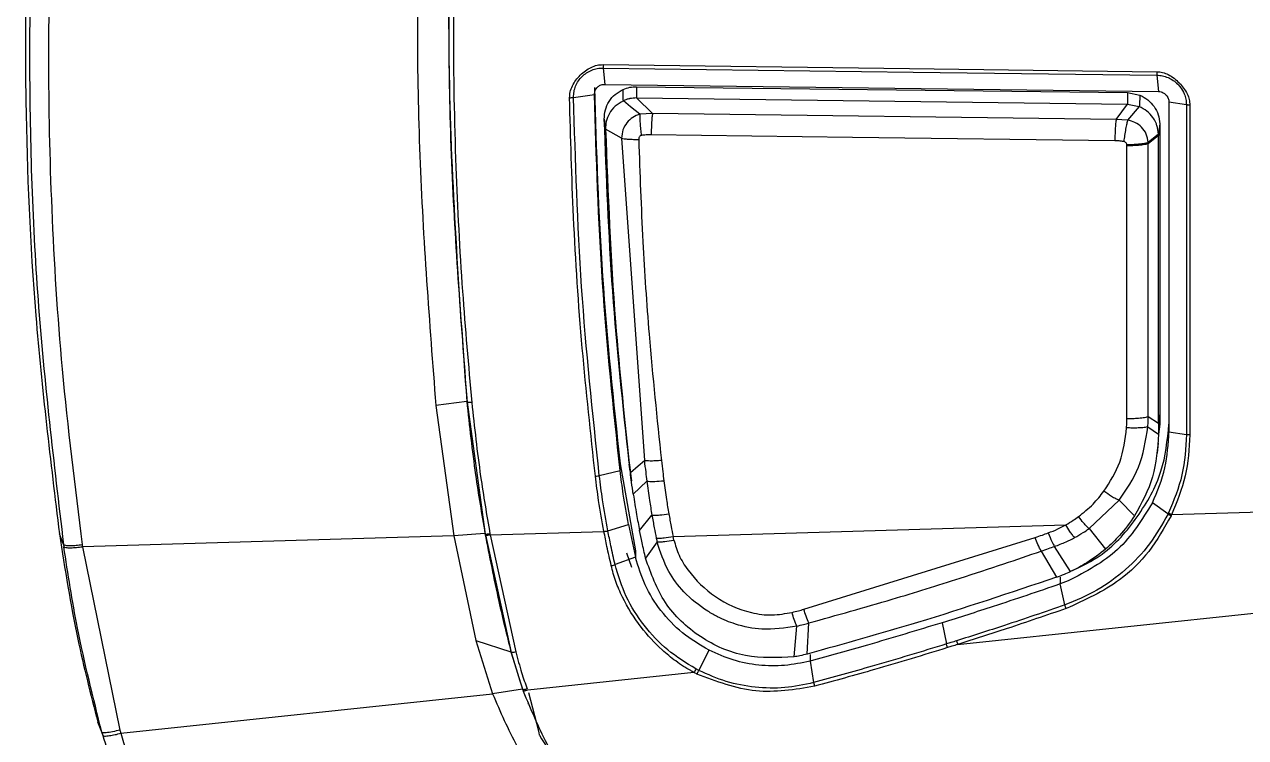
# Model space of a CAD drawing. Extents: x 527 to 611, y 788 to 934.
# Drawn here: x 571.6 to 573.957, y 805.139 to 806.515 of the extents above; entities that cross this region are included whole.
import ezdxf

# ---------------------------------------------------------------- set-up
doc = ezdxf.new("R2010")
doc.units = 0
doc.header["$MEASUREMENT"] = 0
doc.layers.add('1', color=4, linetype='Continuous')
doc.layers.add('GEOMETRY', color=4, linetype='Continuous', lineweight=25)

# ---------------------------------------------------------------- blocks, each defined once
blk = doc.blocks.new('2026_FLASH')
at = {"layer": 'GEOMETRY'}
for p, q in [((45.6377, 3.1174), (45.6411, 3.0858)), ((46.7067, 3.1103), (46.7065, 3.1078)), ((46.7066, 3.1037), (46.71, 3.0722)), ((45.5807, 3.0607), (45.6211, 3.0665)), ((45.6411, 3.0858), (46.71, 3.0722)), ((45.7023, 3.0814), (45.7023, 3.0597)), ((45.7023, 3.0814), (46.65, 3.07)), ((46.65, 3.07), (46.65, 3.0475)), ((46.65, 3.07), (46.6741, 3.0649)), ((45.7023, 3.0597), (45.733, 3.0299)), ((45.7023, 3.0597), (46.65, 3.0475)), ((46.6281, 3.0184), (46.65, 3.0475)), ((46.65, 3.0475), (46.6728, 3.0429)), ((46.6728, 3.0429), (46.6501, 3.017)), ((46.7637, 3.0464), (46.73, 3.0516)), ((46.7637, 3.0463), (46.7637, 2.41)), ((46.7702, 3.0459), (46.7702, 2.4095)), ((45.64, 3.0188), (45.6424, 2.9995)), ((45.733, 3.0299), (45.7089, 3.0283)), ((46.6282, 3.0184), (45.7331, 3.0299)), ((46.6501, 3.017), (46.6282, 3.0184)), ((45.6733, 2.9822), (45.6424, 2.9995)), ((46.7124, 3.01), (46.7099, 2.99)), ((46.7125, 3.0074), (46.71, 2.9874)), ((46.7125, 3.0073), (46.7124, 2.4508)), ((45.6733, 2.9822), (45.7173, 2.3598)), ((46.71, 2.9899), (46.6901, 2.9736)), ((46.6902, 2.9713), (46.6901, 2.9736)), ((46.71, 2.9874), (46.6902, 2.9713)), ((46.6902, 2.4445), (46.6902, 2.9713)), ((46.71, 2.9899), (46.71, 2.9874)), ((46.6487, 2.9674), (46.6487, 2.969)), ((46.6487, 2.4405), (46.6487, 2.9673)), ((45.3745, 2.4741), (45.3148, 2.4664)), ((45.3148, 2.4664), (45.3493, 2.2146)), ((45.3751, 2.4726), (45.3745, 2.4741)), ((45.3751, 2.4726), (45.4103, 2.2178)), ((46.71, 2.4314), (46.6902, 2.4445)), ((46.7124, 2.4508), (46.71, 2.4314)), ((46.71, 2.4314), (46.71, 2.4108)), ((46.7124, 2.4301), (46.71, 2.4108)), ((46.7124, 2.4508), (46.7124, 2.4301)), ((46.6894, 2.4252), (46.71, 2.4108)), ((46.73, 2.4156), (46.7637, 2.41)), ((46.7077, 2.3739), (46.7101, 2.3933)), ((45.6304, 2.3309), (45.6704, 2.3407)), ((45.6705, 2.3534), (45.7002, 2.1855)), ((45.6705, 2.3408), (45.6705, 2.3534)), ((45.688, 2.3552), (45.6903, 2.3367)), ((45.69, 2.3395), (45.6883, 2.3526)), ((45.69, 2.3395), (45.6923, 2.321)), ((45.696, 2.2948), (45.722, 2.3203)), ((46.576, 2.2285), (46.6338, 2.2832)), ((46.6338, 2.2832), (46.6638, 2.2533)), ((46.7281, 2.257), (46.6982, 2.2785)), ((45.708, 2.2251), (45.7319, 2.2548)), ((46.729, 2.2588), (46.7281, 2.2569)), ((46.9785, 2.2625), (46.735, 2.2553)), ((44.5961, 2.198), (44.5881, 2.2183)), ((45.4097, 2.2193), (45.3493, 2.2146)), ((45.4103, 2.2178), (45.4097, 2.2193)), ((45.4106, 2.2163), (45.4603, 1.9896)), ((45.4195, 2.2166), (45.6393, 2.2231)), ((45.4195, 2.2166), (45.469, 1.9905)), ((45.6469, 2.2242), (45.6866, 2.2367)), ((45.6866, 2.2367), (45.7002, 2.1732)), ((45.7728, 2.2136), (46.5309, 2.2359)), ((46.576, 2.2285), (46.6078, 2.1891)), ((45.3493, 2.2146), (44.6326, 2.1935)), ((44.6326, 2.1935), (44.7051, 1.8397)), ((45.3493, 2.2146), (45.392, 2.0124)), ((45.7418, 2.2031), (45.7197, 2.1714)), ((45.7743, 2.2065), (45.7728, 2.2136)), ((46.0252, 2.0729), (46.4718, 2.2112)), ((46.54, 2.1457), (46.5091, 2.1941)), ((45.7002, 2.1732), (45.6608, 2.1591)), ((45.6826, 2.1816), (45.6923, 2.1539)), ((45.7002, 2.1855), (45.7002, 2.1732)), ((46.4834, 2.1851), (46.513, 2.1348)), ((46.5354, 2.1275), (46.5198, 2.1217)), ((46.5292, 2.0812), (46.5198, 2.1217)), ((46.5199, 2.1349), (46.5199, 2.1217)), ((46.322, 2.0049), (47.0193, 2.0788)), ((46.0063, 1.981), (46.0114, 2.0402)), ((46.0317, 1.9864), (46.0348, 2.0464)), ((46.2924, 2.0469), (46.3006, 2.0059)), ((45.392, 2.0124), (45.4243, 1.9097)), ((45.392, 2.0124), (45.4597, 1.991)), ((45.4597, 1.991), (45.4603, 1.9896)), ((45.4597, 1.991), (45.482, 1.9189)), ((45.4603, 1.9896), (45.4772, 1.9348)), ((45.8225, 1.9549), (45.8423, 1.9937)), ((46.0372, 1.9854), (46.0372, 1.973)), ((45.8225, 1.9549), (45.8168, 1.9579)), ((46.0372, 1.973), (46.0441, 1.9314)), ((45.4772, 1.9348), (45.4826, 1.9175)), ((45.8131, 1.9509), (45.4924, 1.9169)), ((44.7067, 1.8336), (45.4243, 1.9097)), ((45.482, 1.9189), (45.4243, 1.9097)), ((45.4826, 1.9175), (45.482, 1.9189)), ((45.4924, 1.8918), (45.4931, 1.8902)), ((44.6623, 1.855), (44.6722, 1.8292)), ((44.6701, 1.8356), (44.6623, 1.855))]:
    blk.add_line(p, q, dxfattribs=at)
at = {"layer": 'GEOMETRY', "flags": 128}
for points in [[(45.6375, 3.124), (46.2293, 3.1164), (46.7067, 3.1103)], [(45.6377, 3.1174), (46.2363, 3.1097), (46.7066, 3.1037)], [(45.7089, 3.0283), (45.6909, 3.0428), (45.6768, 3.0542)], [(46.6257, 2.977), (46.119, 2.9834), (45.7307, 2.9884)], [(45.6903, 2.3367), (45.7054, 2.3497), (45.7173, 2.3598)], [(46.735, 2.2554), (46.7345, 2.2543), (46.7341, 2.2535)], [(45.4193, 2.2181), (45.4194, 2.2173), (45.4195, 2.2166)], [(45.4936, 1.9124), (45.5129, 1.8384), (45.5136, 1.8338), (45.514, 1.8315), (45.514, 1.8312), (45.5141, 1.8311), (45.5141, 1.831), (45.5141, 1.831), (45.5141, 1.831), (45.5141, 1.831), (45.5141, 1.831), (45.5141, 1.831), (45.5141, 1.8309), (45.5142, 1.8307), (45.5147, 1.8297), (45.5187, 1.8229), (45.5484, 1.7777), (45.6077, 1.7033), (45.6719, 1.6339), (45.7521, 1.5594), (45.7898, 1.5316), (45.8421, 1.5), (45.9505, 1.4511), (46.0976, 1.4115)]]:
    blk.add_lwpolyline(points, dxfattribs=at)
at = {"layer": 'GEOMETRY'}
for points, knots in [([(44.5881, 4.1122), (44.5674, 3.934), (44.5264, 3.5825), (44.5183, 3.09), (44.5374, 2.6362), (44.5711, 2.3586), (44.5881, 2.2183)], [0, 0, 0, 0, 0.283158, 0.558604, 0.776831, 1, 1, 1, 1]), ([(44.5961, 4.0897), (44.5774, 3.9326), (44.54, 3.6184), (44.5259, 3.1438), (44.54, 2.6692), (44.5774, 2.3551), (44.5961, 2.198)], [0, 0, 0, 0, 0.250007, 0.500002, 0.749995, 1, 1, 1, 1]), ([(44.632, 4.0795), (44.618, 3.9668), (44.5913, 3.7517), (44.5715, 3.4376), (44.5649, 3.1388), (44.5715, 2.8399), (44.5912, 2.5257), (44.618, 2.3105), (44.632, 2.1976)], [0, 0, 0, 0, 0.180491, 0.34435, 0.499891, 0.655456, 0.819386, 1, 1, 1, 1]), ([(45.3148, 3.9114), (45.3025, 3.7516), (45.2777, 3.4309), (45.2777, 2.948), (45.3024, 2.6268), (45.3148, 2.4664)], [0, 0, 0, 0, 0.332135, 0.666616, 1, 1, 1, 1]), ([(45.3745, 3.9078), (45.3638, 3.7736), (45.3424, 3.5062), (45.3347, 3.0272), (45.3594, 2.684), (45.3745, 2.4741)], [0, 0, 0, 0, 0.281226, 0.560483, 1, 1, 1, 1]), ([(45.3751, 3.9061), (45.3629, 3.747), (45.3383, 3.4288), (45.3383, 2.9497), (45.3629, 2.6316), (45.3751, 2.4726)], [0, 0, 0, 0, 0.333334, 0.666667, 1, 1, 1, 1]), ([(45.3842, 3.904), (45.378, 3.8344), (45.3648, 3.6861), (45.3521, 3.449), (45.3469, 3.1925), (45.3518, 2.935), (45.3644, 2.6947), (45.3778, 2.5435), (45.3842, 2.4721)], [0, 0, 0, 0, 0.146057, 0.311401, 0.496566, 0.682527, 0.850056, 1, 1, 1, 1]), ([(45.573, 3.0602), (45.5732, 3.0639), (45.5737, 3.0718), (45.5799, 3.0873), (45.5928, 3.1046), (45.6103, 3.1173), (45.6258, 3.1234), (45.6337, 3.1238), (45.6375, 3.124)], [0, 0, 0, 0, 0.11386, 0.239628, 0.500834, 0.761657, 0.886813, 1, 1, 1, 1]), ([(45.5807, 3.0607), (45.5808, 3.0644), (45.5811, 3.0719), (45.5855, 3.0862), (45.5959, 3.1022), (45.612, 3.1125), (45.6264, 3.117), (45.6339, 3.1173), (45.6377, 3.1174)], [0, 0, 0, 0, 0.124756, 0.249932, 0.499562, 0.749515, 0.875311, 1, 1, 1, 1]), ([(45.6375, 3.124), (45.6375, 3.1239), (45.6375, 3.1238), (45.6375, 3.1236), (45.6375, 3.1235)], [0, 0, 0, 0, 0.558968, 1, 1, 1, 1]), ([(45.6375, 3.1235), (45.6375, 3.123), (45.6375, 3.1217), (45.6375, 3.1201), (45.6376, 3.1186), (45.6376, 3.1178), (45.6377, 3.1174)], [0, 0, 0, 0, 0.248635, 0.50106, 0.752941, 1, 1, 1, 1]), ([(46.7065, 3.1078), (46.7066, 3.1067), (46.7066, 3.1054), (46.7066, 3.1042), (46.7066, 3.1038), (46.7066, 3.1037)], [0, 0, 0, 0, 0.676095, 0.881648, 1, 1, 1, 1]), ([(46.7066, 3.1037), (46.7103, 3.1034), (46.7177, 3.1029), (46.7319, 3.0981), (46.7439, 3.09), (46.7537, 3.0786), (46.7593, 3.0689), (46.7631, 3.0574), (46.7635, 3.0501), (46.7637, 3.0464)], [0, 0, 0, 0, 0.123372, 0.248974, 0.501224, 0.594725, 0.753295, 0.874184, 1, 1, 1, 1]), ([(46.7067, 3.1103), (46.7104, 3.11), (46.718, 3.1093), (46.7334, 3.1032), (46.7505, 3.0895), (46.7638, 3.0723), (46.7696, 3.0569), (46.77, 3.0495), (46.7702, 3.0459)], [0, 0, 0, 0, 0.11374, 0.231957, 0.502357, 0.771351, 0.888162, 1, 1, 1, 1]), ([(45.6211, 3.0665), (45.6213, 3.069), (45.6217, 3.0729), (45.6242, 3.0775), (45.6273, 3.0813), (45.6314, 3.084), (45.6364, 3.0857), (45.6394, 3.0858), (45.6411, 3.0858)], [0, 0, 0, 0, 0.2378516, 0.3642133, 0.4955218, 0.7058158, 0.8425073, 1, 1, 1, 1]), ([(45.6211, 3.0797), (45.6247, 2.9584), (45.632, 2.7158), (45.6576, 2.4742), (45.6705, 2.3534)], [0, 0, 0, 0, 0.499994, 1, 1, 1, 1]), ([(45.64, 3.0188), (45.6403, 3.0248), (45.641, 3.0369), (45.6487, 3.0534), (45.6604, 3.0674), (45.671, 3.0732), (45.6763, 3.0761)], [0, 0, 0, 0, 0.249886, 0.499657, 0.749331, 1, 1, 1, 1]), ([(45.6763, 3.0761), (45.6805, 3.0777), (45.6888, 3.0809), (45.6978, 3.0813), (45.7023, 3.0814)], [0, 0, 0, 0, 0.500553, 1, 1, 1, 1]), ([(45.6768, 3.0542), (45.6767, 3.0555), (45.6766, 3.0591), (45.6765, 3.065), (45.6764, 3.0711), (45.6763, 3.0747), (45.6763, 3.0761)], [0, 0, 0, 0, 0.171422, 0.4933914, 0.8110052, 1, 1, 1, 1]), ([(46.6741, 3.0649), (46.6741, 3.0635), (46.6738, 3.0598), (46.6734, 3.0538), (46.673, 3.0478), (46.6728, 3.0442), (46.6728, 3.0429)], [0, 0, 0, 0, 0.185685, 0.503389, 0.82467, 1, 1, 1, 1]), ([(46.6741, 3.0649), (46.6794, 3.0621), (46.6898, 3.0566), (46.7018, 3.0433), (46.7102, 3.0275), (46.7117, 3.0158), (46.7124, 3.01)], [0, 0, 0, 0, 0.249956, 0.499759, 0.749395, 1, 1, 1, 1]), ([(46.71, 3.0722), (46.7116, 3.072), (46.7147, 3.0717), (46.7196, 3.0696), (46.7238, 3.0665), (46.7269, 3.0626), (46.7293, 3.0579), (46.7297, 3.0541), (46.73, 3.0516)], [0, 0, 0, 0, 0.157969, 0.295639, 0.509403, 0.640318, 0.765712, 1, 1, 1, 1]), ([(45.573, 3.0602), (45.5737, 3.0602), (45.5751, 3.0602), (45.5771, 3.0603), (45.5791, 3.0605), (45.5801, 3.0606), (45.5807, 3.0607)], [0, 0, 0, 0, 0.247233, 0.499935, 0.752672, 1, 1, 1, 1]), ([(45.6228, 2.3297), (45.6138, 2.4119), (45.5957, 2.5783), (45.5794, 2.822), (45.5751, 2.9834), (45.573, 3.0602)], [0, 0, 0, 0, 0.33891, 0.685351, 1, 1, 1, 1]), ([(45.6304, 2.3309), (45.6175, 2.4522), (45.5916, 2.6948), (45.5843, 2.9387), (45.5807, 3.0607)], [0, 0, 0, 0, 0.499978, 1, 1, 1, 1]), ([(45.6768, 3.0542), (45.6712, 3.051), (45.6604, 3.0448), (45.6494, 3.0303), (45.6431, 3.0149), (45.6426, 3.0045), (45.6424, 2.9995)], [0, 0, 0, 0, 0.278669, 0.541097, 0.782299, 1, 1, 1, 1]), ([(45.7023, 3.0597), (45.6979, 3.0595), (45.6933, 3.0592), (45.6869, 3.0578), (45.6826, 3.0567), (45.6788, 3.0551), (45.6768, 3.0542)], [0, 0, 0, 0, 0.500162, 0.526629, 0.75029, 1, 1, 1, 1]), ([(46.7099, 2.99), (46.7093, 2.9956), (46.7083, 3.0033), (46.704, 3.0139), (46.6984, 3.0237), (46.688, 3.035), (46.6779, 3.0403), (46.6728, 3.0429)], [0, 0, 0, 0, 0.249722, 0.340129, 0.499894, 0.74949, 1, 1, 1, 1]), ([(46.73, 3.0516), (46.73, 2.9341), (46.73, 2.722), (46.73, 2.5101), (46.73, 2.4156)], [0, 0, 0, 0, 0.553771, 1, 1, 1, 1]), ([(46.7702, 3.0459), (46.7696, 3.0459), (46.7684, 3.0459), (46.7666, 3.046), (46.765, 3.0462), (46.7642, 3.0463), (46.7637, 3.0463)], [0, 0, 0, 0, 0.24786, 0.500009, 0.752154, 1, 1, 1, 1]), ([(45.688, 2.3552), (45.6761, 2.4656), (45.6524, 2.6863), (45.6441, 2.908), (45.64, 3.0188)], [0, 0, 0, 0, 0.500006, 1, 1, 1, 1]), ([(45.7089, 3.0283), (45.7041, 3.0265), (45.6945, 3.0231), (45.683, 3.0122), (45.6748, 2.9982), (45.6738, 2.9876), (45.6733, 2.9822)], [0, 0, 0, 0, 0.239809, 0.485865, 0.739414, 1, 1, 1, 1]), ([(45.7089, 3.0283), (45.7088, 3.026), (45.7085, 3.0215), (45.709, 3.0111), (45.71, 2.9993), (45.711, 2.9913), (45.7115, 2.9874)], [0, 0, 0, 0, 0.251344, 0.509997, 0.763286, 1, 1, 1, 1]), ([(45.7332, 3.0299), (45.7328, 3.0274), (45.732, 3.0224), (45.7312, 3.0111), (45.7307, 2.9993), (45.7307, 2.992), (45.7307, 2.9884)], [0, 0, 0, 0, 0.2738744, 0.5615067, 0.7861253, 1, 1, 1, 1]), ([(46.6282, 3.0184), (46.6278, 3.016), (46.627, 3.011), (46.6262, 2.9996), (46.6258, 2.9878), (46.6257, 2.9805), (46.6257, 2.977)], [0, 0, 0, 0, 0.273876, 0.561506, 0.786123, 1, 1, 1, 1]), ([(45.6424, 2.9995), (45.6472, 2.8755), (45.6558, 2.654), (45.6798, 2.4337), (45.6903, 2.3367)], [0, 0, 0, 0, 0.559992, 1, 1, 1, 1]), ([(46.6501, 3.017), (46.6496, 3.0148), (46.6484, 3.0105), (46.6464, 2.9999), (46.6443, 2.9878), (46.6432, 2.9796), (46.6426, 2.9756)], [0, 0, 0, 0, 0.250754, 0.508686, 0.763415, 1, 1, 1, 1]), ([(46.6901, 2.9736), (46.6892, 2.9792), (46.6875, 2.99), (46.6778, 3.0036), (46.6651, 3.0133), (46.655, 3.0158), (46.6501, 3.017)], [0, 0, 0, 0, 0.265272, 0.519637, 0.76467, 1, 1, 1, 1]), ([(46.7124, 3.01), (46.7125, 3.0095), (46.7125, 3.0086), (46.7125, 3.0077), (46.7125, 3.0074)], [0, 0, 0, 0, 0.562342, 1, 1, 1, 1]), ([(45.6733, 2.9822), (45.6749, 2.9818), (45.6782, 2.981), (45.6862, 2.9802), (45.6958, 2.9797), (45.7029, 2.9797), (45.7064, 2.9798)], [0, 0, 0, 0, 0.245422, 0.500011, 0.754594, 1, 1, 1, 1]), ([(45.7115, 2.9874), (45.7112, 2.9873), (45.7105, 2.9872), (45.7092, 2.9864), (45.7078, 2.9849), (45.7066, 2.9826), (45.7064, 2.9807), (45.7064, 2.9798)], [0, 0, 0, 0, 0.092626, 0.215101, 0.452844, 0.704062, 1, 1, 1, 1]), ([(45.7064, 2.9798), (45.7087, 2.9139), (45.7131, 2.7884), (45.727, 2.5817), (45.7417, 2.4412), (45.7502, 2.3602)], [0, 0, 0, 0, 0.318052, 0.606449, 1, 1, 1, 1]), ([(45.7307, 2.9884), (45.7273, 2.9884), (45.7209, 2.9884), (45.7145, 2.9877), (45.7115, 2.9874)], [0, 0, 0, 0, 0.527439, 1, 1, 1, 1]), ([(46.6426, 2.9756), (46.6397, 2.976), (46.634, 2.9767), (46.6284, 2.9769), (46.6257, 2.977)], [0, 0, 0, 0, 0.528494, 1, 1, 1, 1]), ([(46.6487, 2.9691), (46.6485, 2.97), (46.6482, 2.9719), (46.6466, 2.9739), (46.6446, 2.9751), (46.6433, 2.9755), (46.6426, 2.9756)], [0, 0, 0, 0, 0.297233, 0.574834, 0.789335, 1, 1, 1, 1]), ([(46.6901, 2.9737), (46.6881, 2.973), (46.6838, 2.9717), (46.6725, 2.9702), (46.6602, 2.9693), (46.6524, 2.9692), (46.6487, 2.9691)], [0, 0, 0, 0, 0.273098, 0.561764, 0.786977, 1, 1, 1, 1]), ([(46.6902, 2.9713), (46.6881, 2.9707), (46.6839, 2.9694), (46.6725, 2.9681), (46.6603, 2.9674), (46.6525, 2.9674), (46.6487, 2.9674)], [0, 0, 0, 0, 0.273039, 0.561709, 0.78695, 1, 1, 1, 1]), ([(46.71, 2.4314), (46.71, 2.5351), (46.71, 2.7204), (46.71, 2.9058), (46.71, 2.9874)], [0, 0, 0, 0, 0.56, 1, 1, 1, 1]), ([(45.3745, 2.4741), (45.3797, 2.4267), (45.3888, 2.3415), (45.4033, 2.2569), (45.4097, 2.2193)], [0, 0, 0, 0, 0.555826, 1, 1, 1, 1]), ([(45.3842, 2.4721), (45.3829, 2.472), (45.3803, 2.4719), (45.3774, 2.4719), (45.3756, 2.4722), (45.3753, 2.4725), (45.3751, 2.4726)], [0, 0, 0, 0, 0.271999, 0.561976, 0.787992, 1, 1, 1, 1]), ([(45.3842, 2.4721), (45.3893, 2.4244), (45.3985, 2.3394), (45.4129, 2.2551), (45.4193, 2.2181)], [0, 0, 0, 0, 0.561254, 1, 1, 1, 1]), ([(46.5382, 2.1449), (46.5599, 2.1553), (46.6118, 2.18), (46.6711, 2.2498), (46.7204, 2.3349), (46.7269, 2.3991), (46.73, 2.4299)], [0, 0, 0, 0, 0.197101, 0.471418, 0.745615, 1, 1, 1, 1]), ([(46.6483, 2.4231), (46.6484, 2.4263), (46.6486, 2.4321), (46.6487, 2.4379), (46.6487, 2.4405)], [0, 0, 0, 0, 0.555011, 1, 1, 1, 1]), ([(46.6902, 2.4445), (46.6881, 2.4438), (46.6839, 2.4425), (46.6725, 2.4411), (46.6603, 2.4405), (46.6525, 2.4405), (46.6487, 2.4405)], [0, 0, 0, 0, 0.273044, 0.561717, 0.786955, 1, 1, 1, 1]), ([(46.6894, 2.4252), (46.6896, 2.4288), (46.69, 2.4352), (46.6901, 2.4416), (46.6902, 2.4445)], [0, 0, 0, 0, 0.555688, 1, 1, 1, 1]), ([(46.6045, 2.3005), (46.6161, 2.3188), (46.6399, 2.3563), (46.6454, 2.4005), (46.6483, 2.4231)], [0, 0, 0, 0, 0.488895, 1, 1, 1, 1]), ([(46.6338, 2.2832), (46.6478, 2.3038), (46.677, 2.3468), (46.6852, 2.3983), (46.6894, 2.4252)], [0, 0, 0, 0, 0.479675, 1, 1, 1, 1]), ([(46.6894, 2.4252), (46.6873, 2.4246), (46.6829, 2.4235), (46.6717, 2.4227), (46.6597, 2.4225), (46.652, 2.4229), (46.6483, 2.4231)], [0, 0, 0, 0, 0.273296, 0.561653, 0.786703, 1, 1, 1, 1]), ([(46.71, 2.4108), (46.708, 2.3828), (46.7039, 2.3269), (46.6772, 2.2778), (46.6638, 2.2533)], [0, 0, 0, 0, 0.500004, 1, 1, 1, 1]), ([(46.6982, 2.2785), (46.7075, 2.3007), (46.7259, 2.3445), (46.7287, 2.3921), (46.73, 2.4156)], [0, 0, 0, 0, 0.506786, 1, 1, 1, 1]), ([(46.7637, 2.41), (46.7623, 2.3838), (46.7593, 2.3313), (46.7392, 2.2829), (46.7291, 2.2587)], [0, 0, 0, 0, 0.499916, 1, 1, 1, 1]), ([(46.7702, 2.4095), (46.7687, 2.3828), (46.7658, 2.3293), (46.7452, 2.28), (46.735, 2.2554)], [0, 0, 0, 0, 0.500252, 1, 1, 1, 1]), ([(46.7702, 2.4095), (46.7688, 2.4096), (46.7664, 2.4097), (46.7645, 2.4099), (46.7637, 2.41)], [0, 0, 0, 0, 0.560191, 1, 1, 1, 1]), ([(45.7502, 2.3602), (45.7463, 2.3598), (45.7384, 2.3591), (45.7259, 2.3588), (45.7205, 2.3594), (45.7173, 2.3598)], [0, 0, 0, 0, 0.276323, 0.562822, 1, 1, 1, 1]), ([(45.7173, 2.3598), (45.7181, 2.3524), (45.7197, 2.3392), (45.7213, 2.3261), (45.722, 2.3203)], [0, 0, 0, 0, 0.563212, 1, 1, 1, 1]), ([(45.7502, 2.3602), (45.7511, 2.3529), (45.7526, 2.3398), (45.7542, 2.3268), (45.7549, 2.321)], [0, 0, 0, 0, 0.559906, 1, 1, 1, 1]), ([(45.6866, 2.2367), (45.6831, 2.2561), (45.6769, 2.2906), (45.6724, 2.3255), (45.6705, 2.3408)], [0, 0, 0, 0, 0.5603387, 1, 1, 1, 1]), ([(45.696, 2.2948), (45.6948, 2.3026), (45.6928, 2.3165), (45.6911, 2.3305), (45.6903, 2.3367)], [0, 0, 0, 0, 0.559999, 1, 1, 1, 1]), ([(45.6228, 2.3297), (45.6243, 2.3299), (45.6271, 2.3302), (45.6294, 2.3307), (45.6304, 2.3309)], [0, 0, 0, 0, 0.560002, 1, 1, 1, 1]), ([(45.6393, 2.2231), (45.6357, 2.2429), (45.6293, 2.2783), (45.6247, 2.314), (45.6228, 2.3297)], [0, 0, 0, 0, 0.559752, 1, 1, 1, 1]), ([(45.6469, 2.2242), (45.6433, 2.2441), (45.6369, 2.2795), (45.6324, 2.3152), (45.6304, 2.3309)], [0, 0, 0, 0, 0.559996, 1, 1, 1, 1]), ([(45.722, 2.3203), (45.7239, 2.3201), (45.7276, 2.3196), (45.7386, 2.3195), (45.7488, 2.3205), (45.7549, 2.321)], [0, 0, 0, 0, 0.276311, 0.562846, 1, 1, 1, 1]), ([(45.722, 2.3203), (45.7237, 2.3079), (45.7266, 2.286), (45.7303, 2.2642), (45.7319, 2.2548)], [0, 0, 0, 0, 0.5702091, 1, 1, 1, 1]), ([(45.7549, 2.321), (45.7566, 2.3089), (45.7594, 2.2875), (45.763, 2.2662), (45.7646, 2.2571)], [0, 0, 0, 0, 0.5693445, 1, 1, 1, 1]), ([(45.696, 2.2948), (45.698, 2.2817), (45.7016, 2.2585), (45.7061, 2.2353), (45.708, 2.2251)], [0, 0, 0, 0, 0.560011, 1, 1, 1, 1]), ([(46.5554, 2.2516), (46.5651, 2.2594), (46.5833, 2.2739), (46.5978, 2.2921), (46.6045, 2.3005)], [0, 0, 0, 0, 0.536037, 1, 1, 1, 1]), ([(46.6338, 2.2832), (46.6317, 2.284), (46.6275, 2.2858), (46.6175, 2.2914), (46.6094, 2.2971), (46.6045, 2.3005)], [0, 0, 0, 0, 0.276687, 0.562549, 1, 1, 1, 1]), ([(45.7319, 2.2548), (45.7337, 2.2547), (45.7375, 2.2543), (45.7484, 2.2548), (45.7585, 2.2562), (45.7646, 2.2571)], [0, 0, 0, 0, 0.276305, 0.56284, 1, 1, 1, 1]), ([(45.7319, 2.2548), (45.7334, 2.2465), (45.736, 2.2317), (45.739, 2.2169), (45.7403, 2.2103)], [0, 0, 0, 0, 0.558633, 1, 1, 1, 1]), ([(45.7646, 2.2571), (45.766, 2.249), (45.7686, 2.2345), (45.7715, 2.22), (45.7728, 2.2136)], [0, 0, 0, 0, 0.558562, 1, 1, 1, 1]), ([(46.7282, 2.2569), (46.7171, 2.2371), (46.6948, 2.1975), (46.6475, 2.1481), (46.5925, 2.1073), (46.5503, 2.0899), (46.5292, 2.0812)], [0, 0, 0, 0, 0.24982, 0.500108, 0.750265, 1, 1, 1, 1]), ([(46.5309, 2.2359), (46.5357, 2.2387), (46.5441, 2.2436), (46.552, 2.2492), (46.5554, 2.2516)], [0, 0, 0, 0, 0.570839, 1, 1, 1, 1]), ([(46.7341, 2.2535), (46.7208, 2.2298), (46.6948, 2.1832), (46.6274, 2.1177), (46.5673, 2.0905), (46.5313, 2.0742)], [0, 0, 0, 0, 0.293408, 0.576904, 1, 1, 1, 1]), ([(46.576, 2.2285), (46.5744, 2.23), (46.5712, 2.2328), (46.5641, 2.2404), (46.5587, 2.2474), (46.5554, 2.2516)], [0, 0, 0, 0, 0.277301, 0.562081, 1, 1, 1, 1]), ([(46.6638, 2.2533), (46.6546, 2.2402), (46.6382, 2.2168), (46.6171, 2.1976), (46.6078, 2.1891)], [0, 0, 0, 0, 0.55976, 1, 1, 1, 1]), ([(46.7282, 2.2568), (46.7286, 2.2566), (46.7294, 2.256), (46.7308, 2.2551), (46.7324, 2.2543), (46.7336, 2.2537), (46.7341, 2.2534)], [0, 0, 0, 0, 0.2478947, 0.5001808, 0.7523741, 1, 1, 1, 1]), ([(46.7351, 2.2553), (46.7338, 2.256), (46.7315, 2.2572), (46.7298, 2.2583), (46.7291, 2.2588)], [0, 0, 0, 0, 0.560005, 1, 1, 1, 1]), ([(44.5881, 2.2183), (44.5988, 2.1504), (44.618, 2.0282), (44.6487, 1.9083), (44.6623, 1.855)], [0, 0, 0, 0, 0.555354, 1, 1, 1, 1]), ([(45.4097, 2.2193), (45.4182, 2.1753), (45.433, 2.0988), (45.4517, 2.0231), (45.4597, 1.991)], [0, 0, 0, 0, 0.575194, 1, 1, 1, 1]), ([(45.4193, 2.2182), (45.418, 2.218), (45.4154, 2.2176), (45.4125, 2.2174), (45.4108, 2.2175), (45.4105, 2.2177), (45.4103, 2.2179)], [0, 0, 0, 0, 0.272003, 0.561981, 0.787995, 1, 1, 1, 1]), ([(45.4103, 2.2178), (45.4104, 2.2176), (45.4105, 2.2171), (45.4106, 2.2166), (45.4106, 2.2163)], [0, 0, 0, 0, 0.560004, 1, 1, 1, 1]), ([(45.4106, 2.2163), (45.4108, 2.2162), (45.4113, 2.2159), (45.4136, 2.2159), (45.4165, 2.2162), (45.4186, 2.2165), (45.4195, 2.2166)], [0, 0, 0, 0, 0.2720294, 0.5620079, 0.78801, 1, 1, 1, 1]), ([(45.6393, 2.2231), (45.6399, 2.2232), (45.6413, 2.2233), (45.6434, 2.2236), (45.6453, 2.2239), (45.6464, 2.2241), (45.6469, 2.2242)], [0, 0, 0, 0, 0.2473, 0.500004, 0.752706, 1, 1, 1, 1]), ([(45.6534, 2.1571), (45.6505, 2.1694), (45.6455, 2.1914), (45.6412, 2.2134), (45.6393, 2.2231)], [0, 0, 0, 0, 0.562728, 1, 1, 1, 1]), ([(45.6608, 2.1591), (45.658, 2.1712), (45.6531, 2.1929), (45.6488, 2.2147), (45.6469, 2.2242)], [0, 0, 0, 0, 0.560025, 1, 1, 1, 1]), ([(45.7197, 2.1714), (45.7174, 2.1814), (45.7132, 2.1992), (45.7096, 2.2172), (45.708, 2.2251)], [0, 0, 0, 0, 0.5599988, 1, 1, 1, 1]), ([(46.4718, 2.2112), (46.4765, 2.2129), (46.4849, 2.2158), (46.4932, 2.2188), (46.4969, 2.2202)], [0, 0, 0, 0, 0.5592467, 1, 1, 1, 1]), ([(46.4969, 2.2202), (46.5031, 2.2226), (46.5148, 2.2272), (46.5258, 2.2331), (46.5309, 2.2359)], [0, 0, 0, 0, 0.532204, 1, 1, 1, 1]), ([(46.4969, 2.2202), (46.4993, 2.2143), (46.5037, 2.2036), (46.5074, 2.197), (46.5091, 2.1941)], [0, 0, 0, 0, 0.559998, 1, 1, 1, 1]), ([(46.5478, 2.2112), (46.5465, 2.2128), (46.5438, 2.216), (46.538, 2.2242), (46.5336, 2.2315), (46.5309, 2.2359)], [0, 0, 0, 0, 0.277478, 0.561949, 1, 1, 1, 1]), ([(46.5478, 2.2112), (46.5533, 2.2143), (46.563, 2.2197), (46.5721, 2.2259), (46.576, 2.2285)], [0, 0, 0, 0, 0.57031, 1, 1, 1, 1]), ([(44.5961, 2.198), (44.597, 2.1974), (44.5987, 2.1961), (44.6083, 2.1957), (44.62, 2.1963), (44.6281, 2.1972), (44.632, 2.1976)], [0, 0, 0, 0, 0.2720112, 0.561991, 0.7880019, 1, 1, 1, 1]), ([(44.5961, 2.198), (44.5962, 2.1972), (44.5964, 2.1958), (44.5966, 2.1944), (44.5967, 2.1937)], [0, 0, 0, 0, 0.56, 1, 1, 1, 1]), ([(44.5967, 2.1937), (44.5976, 2.1931), (44.5993, 2.1919), (44.6089, 2.1915), (44.6206, 2.192), (44.6287, 2.193), (44.6326, 2.1934)], [0, 0, 0, 0, 0.2720134, 0.5619899, 0.7879991, 1, 1, 1, 1]), ([(44.6701, 1.8356), (44.6533, 1.9024), (44.6234, 2.0207), (44.6048, 2.1413), (44.5967, 2.1937)], [0, 0, 0, 0, 0.564577, 1, 1, 1, 1]), ([(44.632, 2.1976), (44.6322, 2.1968), (44.6323, 2.1955), (44.6325, 2.1941), (44.6326, 2.1935)], [0, 0, 0, 0, 0.5598147, 1, 1, 1, 1]), ([(45.7403, 2.2103), (45.7421, 2.2102), (45.7459, 2.21), (45.7567, 2.2109), (45.7668, 2.2126), (45.7728, 2.2136)], [0, 0, 0, 0, 0.276305, 0.562844, 1, 1, 1, 1]), ([(45.7403, 2.2103), (45.7406, 2.209), (45.7411, 2.2065), (45.7416, 2.2041), (45.7418, 2.2031)], [0, 0, 0, 0, 0.559994, 1, 1, 1, 1]), ([(45.7418, 2.2031), (45.7437, 2.203), (45.7474, 2.2028), (45.7582, 2.2037), (45.7682, 2.2055), (45.7743, 2.2065)], [0, 0, 0, 0, 0.276303, 0.562842, 1, 1, 1, 1]), ([(46.0114, 2.0402), (45.989, 2.0368), (45.9494, 2.0308), (45.8974, 2.0415), (45.8631, 2.0555), (45.8288, 2.0751), (45.7946, 2.1026), (45.7597, 2.1483), (45.7482, 2.1835), (45.7418, 2.2031)], [0, 0, 0, 0, 0.193812, 0.344006, 0.450173, 0.51207, 0.683374, 0.823789, 1, 1, 1, 1]), ([(45.7743, 2.2065), (45.7772, 2.1967), (45.7833, 2.1759), (45.8081, 2.1368), (45.8528, 2.0935), (45.9116, 2.0667), (45.9636, 2.0599), (45.9896, 2.0646), (46.0024, 2.0669)], [0, 0, 0, 0, 0.105074, 0.221592, 0.470549, 0.730104, 0.867134, 1, 1, 1, 1]), ([(46.4834, 2.1851), (46.4813, 2.189), (46.4776, 2.196), (46.4736, 2.2066), (46.4718, 2.2112)], [0, 0, 0, 0, 0.56, 1, 1, 1, 1]), ([(46.4834, 2.1851), (46.4882, 2.1868), (46.4967, 2.1898), (46.5053, 2.1928), (46.5091, 2.1941)], [0, 0, 0, 0, 0.559073, 1, 1, 1, 1]), ([(46.5091, 2.1941), (46.5166, 2.197), (46.5298, 2.202), (46.5424, 2.2084), (46.5478, 2.2112)], [0, 0, 0, 0, 0.565433, 1, 1, 1, 1]), ([(45.8423, 1.9937), (45.8246, 2.0042), (45.7896, 2.0249), (45.7482, 2.069), (45.7167, 2.1186), (45.7057, 2.1552), (45.7002, 2.1732)], [0, 0, 0, 0, 0.260096, 0.513407, 0.760013, 1, 1, 1, 1]), ([(46.0063, 1.981), (45.9746, 1.9794), (45.9114, 1.9762), (45.8226, 2.0158), (45.7516, 2.0821), (45.7303, 2.1416), (45.7197, 2.1714)], [0, 0, 0, 0, 0.250082, 0.500046, 0.749999, 1, 1, 1, 1]), ([(46.0348, 2.0464), (46.0886, 2.0615), (46.1864, 2.0888), (46.3116, 2.1278), (46.4073, 2.159), (46.4594, 2.1769), (46.4834, 2.1851)], [0, 0, 0, 0, 0.356629, 0.648431, 0.8378, 1, 1, 1, 1]), ([(46.6078, 2.1891), (46.5959, 2.1798), (46.5748, 2.1631), (46.5507, 2.151), (46.54, 2.1457)], [0, 0, 0, 0, 0.559772, 1, 1, 1, 1]), ([(45.6534, 2.1571), (45.6549, 2.1574), (45.6577, 2.1581), (45.6599, 2.1588), (45.6608, 2.1591)], [0, 0, 0, 0, 0.559986, 1, 1, 1, 1]), ([(45.8131, 1.9509), (45.8131, 1.9509), (45.8131, 1.9509), (45.8131, 1.9509), (45.8131, 1.951), (45.813, 1.9511), (45.8127, 1.9511), (45.8124, 1.9514), (45.8118, 1.9516), (45.8108, 1.9522), (45.8091, 1.9531), (45.806, 1.9548), (45.8005, 1.958), (45.7908, 1.964), (45.7736, 1.9758), (45.7446, 1.9996), (45.7078, 2.0396), (45.682, 2.0808), (45.6681, 2.1114), (45.6622, 2.1265), (45.6572, 2.1417), (45.6547, 2.152), (45.6534, 2.1571)], [0, 0, 0, 0, 0.000072, 0.000139, 0.000211, 0.000294, 0.00182, 0.002969, 0.005023, 0.008693, 0.015255, 0.026999, 0.048061, 0.085981, 0.154826, 0.280683, 0.503793, 0.758871, 0.820393, 0.881031, 0.94081, 1, 1, 1, 1]), ([(45.8168, 1.9578), (45.798, 1.9693), (45.7605, 1.9923), (45.7153, 2.0407), (45.6798, 2.0964), (45.6671, 2.1382), (45.6608, 2.1591)], [0, 0, 0, 0, 0.25007, 0.500026, 0.750021, 1, 1, 1, 1]), ([(46.513, 2.1348), (46.5181, 2.1367), (46.5273, 2.14), (46.5361, 2.144), (46.54, 2.1457)], [0, 0, 0, 0, 0.559718, 1, 1, 1, 1]), ([(46.513, 2.1348), (46.4239, 2.1048), (46.2648, 2.0512), (46.1029, 2.0062), (46.0317, 1.9864)], [0, 0, 0, 0, 0.5599926, 1, 1, 1, 1]), ([(46.5198, 2.1217), (46.4769, 2.107), (46.4014, 2.0811), (46.3252, 2.0572), (46.2924, 2.0469)], [0, 0, 0, 0, 0.568396, 1, 1, 1, 1]), ([(46.5292, 2.0812), (46.4903, 2.0679), (46.4209, 2.044), (46.3509, 2.0218), (46.3201, 2.012)], [0, 0, 0, 0, 0.5600369, 1, 1, 1, 1]), ([(46.5313, 2.0742), (46.5311, 2.0748), (46.5307, 2.076), (46.5301, 2.0779), (46.5296, 2.0797), (46.5293, 2.0807), (46.5292, 2.0812)], [0, 0, 0, 0, 0.247636, 0.50005, 0.752438, 1, 1, 1, 1]), ([(46.0024, 2.0669), (46.0066, 2.0679), (46.0143, 2.0699), (46.0219, 2.0719), (46.0252, 2.0729)], [0, 0, 0, 0, 0.55911, 1, 1, 1, 1]), ([(46.0114, 2.0402), (46.0097, 2.0442), (46.0068, 2.0513), (46.0037, 2.0621), (46.0024, 2.0669)], [0, 0, 0, 0, 0.56, 1, 1, 1, 1]), ([(46.0348, 2.0464), (46.0331, 2.0504), (46.03, 2.0574), (46.0267, 2.0681), (46.0252, 2.0729)], [0, 0, 0, 0, 0.56, 1, 1, 1, 1]), ([(46.5313, 2.0742), (46.4935, 2.0612), (46.424, 2.0373), (46.3539, 2.015), (46.322, 2.0049)], [0, 0, 0, 0, 0.5443471, 1, 1, 1, 1]), ([(46.0114, 2.0402), (46.0157, 2.0413), (46.0235, 2.0434), (46.0313, 2.0455), (46.0348, 2.0464)], [0, 0, 0, 0, 0.559189, 1, 1, 1, 1]), ([(46.2924, 2.0469), (46.2444, 2.0323), (46.1597, 2.0065), (46.0742, 1.9831), (46.0372, 1.973)], [0, 0, 0, 0, 0.566404, 1, 1, 1, 1]), ([(46.3006, 2.0059), (46.2529, 1.9913), (46.1677, 1.9653), (46.0819, 1.9418), (46.0441, 1.9314)], [0, 0, 0, 0, 0.559976, 1, 1, 1, 1]), ([(46.3201, 2.012), (46.3164, 2.0108), (46.3099, 2.0088), (46.3034, 2.0068), (46.3006, 2.0059)], [0, 0, 0, 0, 0.559971, 1, 1, 1, 1]), ([(46.3025, 1.9988), (46.302, 2.0002), (46.3012, 2.0027), (46.3008, 2.0049), (46.3006, 2.0059)], [0, 0, 0, 0, 0.560131, 1, 1, 1, 1]), ([(46.322, 2.0049), (46.3184, 2.0037), (46.3119, 2.0017), (46.3054, 1.9997), (46.3025, 1.9988)], [0, 0, 0, 0, 0.56014, 1, 1, 1, 1]), ([(46.3201, 2.012), (46.3204, 2.0107), (46.3209, 2.0085), (46.3217, 2.006), (46.322, 2.0049)], [0, 0, 0, 0, 0.559968, 1, 1, 1, 1]), ([(45.469, 1.9905), (45.4678, 1.9902), (45.4653, 1.9896), (45.4624, 1.9893), (45.4607, 1.9892), (45.4604, 1.9894), (45.4603, 1.9896)], [0, 0, 0, 0, 0.27199, 0.561941, 0.787956, 1, 1, 1, 1]), ([(45.469, 1.9905), (45.4727, 1.9771), (45.4792, 1.9532), (45.4874, 1.9297), (45.4911, 1.9193)], [0, 0, 0, 0, 0.556769, 1, 1, 1, 1]), ([(46.0317, 1.9864), (46.027, 1.9853), (46.0186, 1.9831), (46.01, 1.9817), (46.0063, 1.981)], [0, 0, 0, 0, 0.559606, 1, 1, 1, 1]), ([(46.3025, 1.9988), (46.2556, 1.9844), (46.1704, 1.9584), (46.0845, 1.9348), (46.0458, 1.9242)], [0, 0, 0, 0, 0.550236, 1, 1, 1, 1]), ([(45.8167, 1.9579), (45.8161, 1.9567), (45.8149, 1.9545), (45.8136, 1.952), (45.813, 1.9509)], [0, 0, 0, 0, 0.559997, 1, 1, 1, 1]), ([(45.8189, 1.9479), (45.8178, 1.9485), (45.8159, 1.9495), (45.814, 1.9505), (45.8132, 1.9509)], [0, 0, 0, 0, 0.560152, 1, 1, 1, 1]), ([(46.0458, 1.9242), (46.0077, 1.9179), (45.9303, 1.9053), (45.8565, 1.9336), (45.8189, 1.9479)], [0, 0, 0, 0, 0.491869, 1, 1, 1, 1]), ([(45.819, 1.9478), (45.8193, 1.9484), (45.8199, 1.9497), (45.8208, 1.9515), (45.8218, 1.9533), (45.8223, 1.9543), (45.8226, 1.9549)], [0, 0, 0, 0, 0.247269, 0.500004, 0.752737, 1, 1, 1, 1]), ([(46.0441, 1.9314), (46.0256, 1.9274), (45.9885, 1.9195), (45.9313, 1.9212), (45.8748, 1.9314), (45.8399, 1.947), (45.8225, 1.9548)], [0, 0, 0, 0, 0.249839, 0.499952, 0.750073, 1, 1, 1, 1]), ([(45.4243, 1.9097), (45.4392, 1.8754), (45.4685, 1.8078), (45.5283, 1.7162), (45.5969, 1.6344), (45.6998, 1.5395), (45.8199, 1.4649), (45.9514, 1.4127), (46.0215, 1.3973), (46.0568, 1.3895)], [0, 0, 0, 0, 0.131553, 0.259084, 0.383473, 0.50594, 0.749471, 0.873427, 1, 1, 1, 1]), ([(45.4911, 1.9193), (45.4899, 1.9189), (45.4874, 1.9181), (45.4847, 1.9175), (45.483, 1.9173), (45.4827, 1.9174), (45.4826, 1.9175)], [0, 0, 0, 0, 0.272016, 0.561981, 0.787987, 1, 1, 1, 1]), ([(45.4826, 1.9175), (45.4828, 1.917), (45.4831, 1.9162), (45.4834, 1.9154), (45.4835, 1.915)], [0, 0, 0, 0, 0.560002, 1, 1, 1, 1]), ([(45.4914, 1.9166), (45.4903, 1.9162), (45.4879, 1.9155), (45.4854, 1.9149), (45.4839, 1.9147), (45.4836, 1.9149), (45.4835, 1.915)], [0, 0, 0, 0, 0.2750338, 0.5646702, 0.7891975, 1, 1, 1, 1]), ([(45.4835, 1.915), (45.4977, 1.8807), (45.5236, 1.8181), (45.5725, 1.7396), (45.6265, 1.6691), (45.6922, 1.6007), (45.7804, 1.5303), (45.8821, 1.4711), (45.9803, 1.4325), (46.0481, 1.4145), (46.0825, 1.4075), (46.0929, 1.4056), (46.0964, 1.405)], [0, 0, 0, 0, 0.133691, 0.244364, 0.332026, 0.453442, 0.584773, 0.736352, 0.87419, 0.962102, 0.987307, 1, 1, 1, 1]), ([(46.0441, 1.9314), (46.0443, 1.9301), (46.0448, 1.9278), (46.0455, 1.9253), (46.0458, 1.9242)], [0, 0, 0, 0, 0.560002, 1, 1, 1, 1]), ([(44.7051, 1.8397), (44.7001, 1.8385), (44.69, 1.8361), (44.6786, 1.8345), (44.6718, 1.8344), (44.6706, 1.8352), (44.6701, 1.8356)], [0, 0, 0, 0, 0.272014, 0.561974, 0.78798, 1, 1, 1, 1]), ([(44.7051, 1.8397), (44.7054, 1.8385), (44.7059, 1.8365), (44.7065, 1.8345), (44.7067, 1.8336)], [0, 0, 0, 0, 0.561036, 1, 1, 1, 1]), ([(44.6701, 1.8356), (44.6704, 1.8344), (44.671, 1.8323), (44.6716, 1.8302), (44.6718, 1.8293)], [0, 0, 0, 0, 0.560001, 1, 1, 1, 1]), ([(44.6718, 1.8293), (44.6726, 1.8288), (44.6744, 1.8278), (44.6836, 1.8286), (44.695, 1.8307), (44.7029, 1.8326), (44.7067, 1.8336)], [0, 0, 0, 0, 0.272013, 0.56197, 0.787974, 1, 1, 1, 1]), ([(44.6718, 1.8293), (44.6839, 1.792), (44.7079, 1.7174), (44.7631, 1.613), (44.831, 1.5166), (44.9118, 1.4304), (45.0035, 1.3558), (45.1047, 1.2946), (45.2132, 1.2464), (45.2897, 1.2272), (45.328, 1.2176)], [0, 0, 0, 0, 0.125092, 0.250176, 0.375211, 0.500225, 0.625215, 0.750163, 0.875079, 1, 1, 1, 1]), ([(44.7067, 1.8336), (44.714, 1.8096), (44.7285, 1.7619), (44.7573, 1.6931), (44.7909, 1.6274), (44.8238, 1.5735), (44.8551, 1.5299), (44.8842, 1.4951), (44.9176, 1.4601), (44.9557, 1.4253), (45.0275, 1.368), (45.1209, 1.3145), (45.2357, 1.269), (45.3004, 1.2525), (45.334, 1.2439)], [0, 0, 0, 0, 0.0831158, 0.1653853, 0.2468866, 0.3276711, 0.3743555, 0.4243015, 0.4775826, 0.5342743, 0.5944578, 0.7805017, 0.8859324, 1, 1, 1, 1])]:
    blk.add_open_spline(points, degree=3, knots=knots, dxfattribs=at)
for points in [[(45.6705, 2.3408), (45.6576, 2.4614), (45.632, 2.7027), (45.6247, 2.9452), (45.6211, 3.0665)], [(46.6982, 2.2785), (46.6781, 2.246), (46.6379, 2.1811), (46.5695, 2.1454), (46.5354, 2.1275)], [(46.0372, 1.973), (46.0209, 1.9695), (45.9883, 1.9626), (45.9379, 1.9639), (45.8883, 1.9732), (45.8576, 1.9868), (45.8423, 1.9937)]]:
    blk.add_open_spline(points, degree=3, dxfattribs=at)

msp = doc.modelspace()

# ---------------------------------------------------------------- block references
at = {"layer": '1'}
msp.add_blockref('2026_FLASH', (527.0792, 803.3138), dxfattribs=at)

doc.saveas('drawing.dxf')
